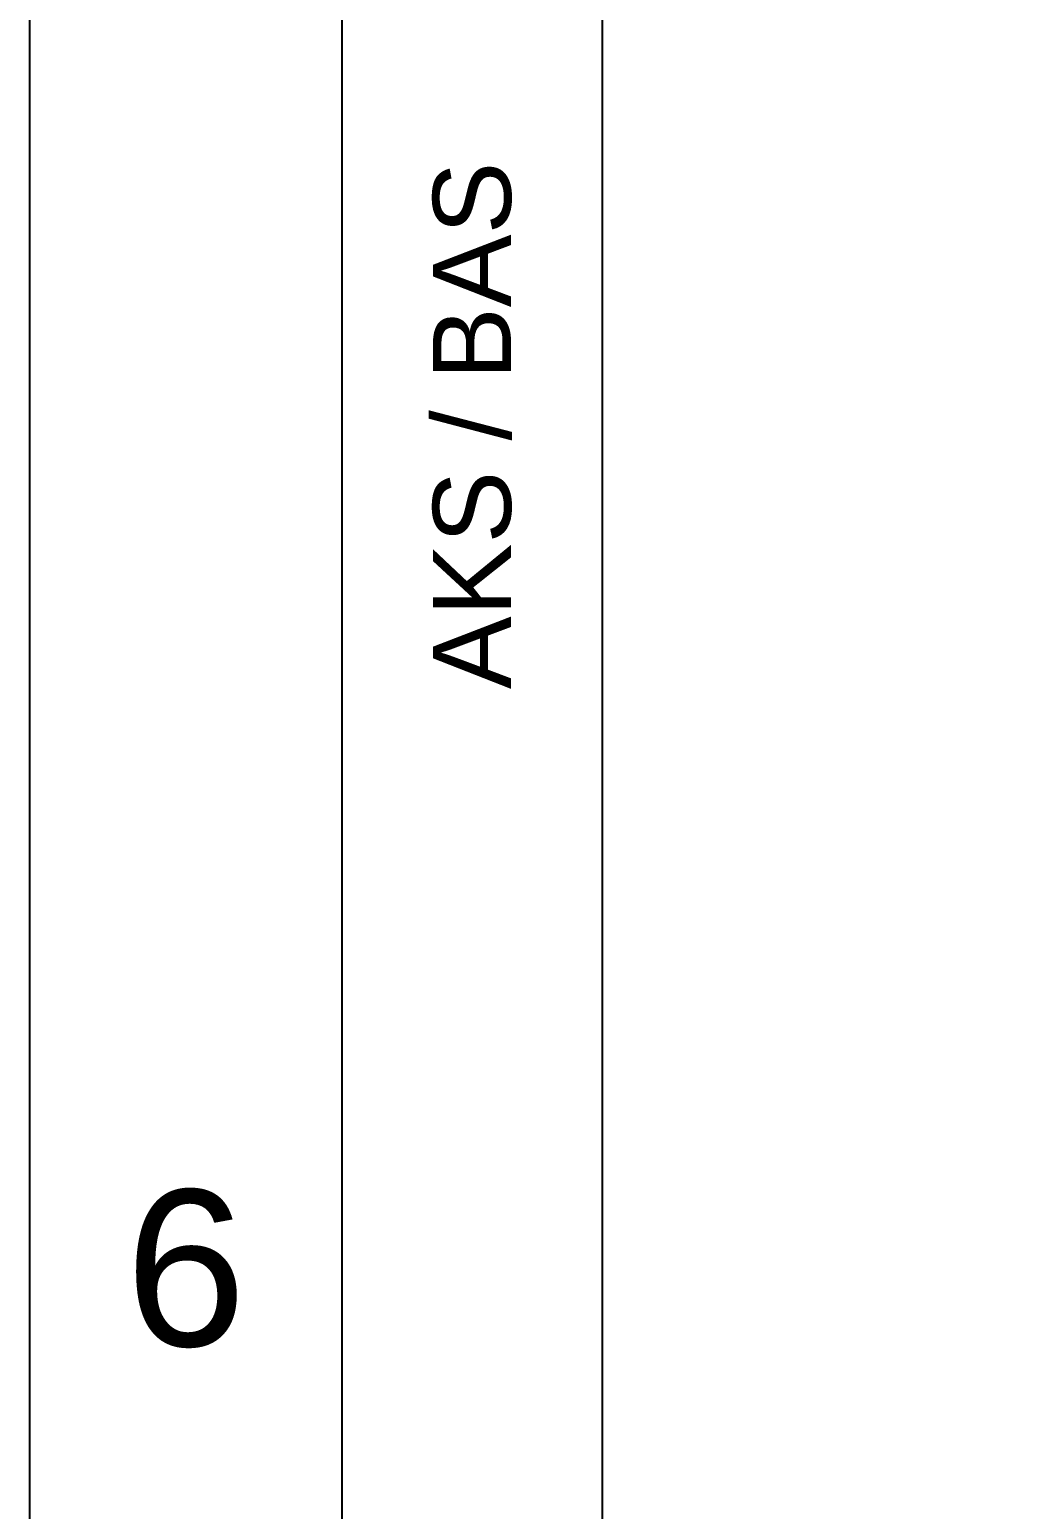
# Model space of a CAD drawing. Header units: millimetres. Extents: x 0 to 594, y 0 to 420.
# Drawn here: x 10 to 28.81, y 132.61 to 161.04 of the extents above; entities that cross this region are included whole.
import ezdxf
from ezdxf.enums import TextEntityAlignment as Align

# ---------------------------------------------------------------- set-up
doc = ezdxf.new("R2010")
doc.units = ezdxf.units.MM
doc.header["$LTSCALE"] = 100
doc.styles.get("Standard").update_dxf_attribs({"font": 'arial.ttf'})

# ---------------------------------------------------------------- blocks, each defined once
blk = doc.blocks.new('RSH_Blattrahmen_DIN_A2_V3')
for points in [[(10, 10), (584, 10), (584, 410), (10, 410)], [(16, 16), (578, 16), (578, 404), (16, 404)]]:
    blk.add_lwpolyline(points, close=True)
blk.add_text('6', height=3).set_placement((13, 137.25), align=Align.MIDDLE_CENTER)
blk = doc.blocks.new('OC_VORLAGE_DIN_A2_BLATTRAHMEN_V1')
blk.add_lwpolyline([(21, 404), (21, 16)])
blk.add_blockref('RSH_Blattrahmen_DIN_A2_V3', (0, 0))
blk.add_text('AKS / BAS', height=1.5, rotation=90).set_placement((18.5, 153.437), align=Align.MIDDLE_CENTER)
blk.add_attdef('', (578, 16), '', height=4)
blk = doc.blocks.new('OC_VORLAGE_DIN_BLATTRAHMEN_A2_V4')
blk.add_blockref('OC_VORLAGE_DIN_A2_BLATTRAHMEN_V1', (0, 0))

msp = doc.modelspace()

# ---------------------------------------------------------------- block references
msp.add_blockref('OC_VORLAGE_DIN_BLATTRAHMEN_A2_V4', (0, 0))

doc.saveas('drawing.dxf')
